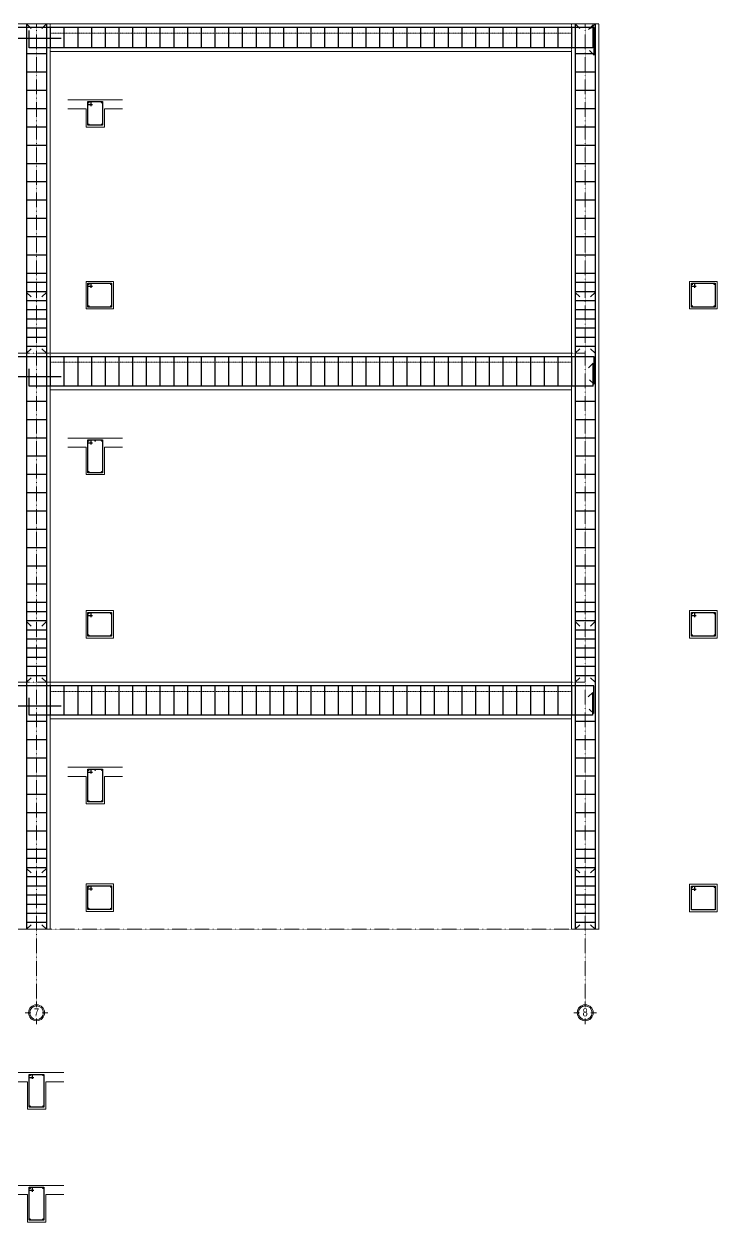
# Model space of a CAD drawing. Header units: millimetres. Extents: x 2451 to 189599, y 100744 to 200848.
# Drawn here: x 105796 to 113375, y 100744 to 113847 of the extents above; entities that cross this region are included whole.
import ezdxf
from ezdxf.enums import TextEntityAlignment as Align

# ---------------------------------------------------------------- set-up
doc = ezdxf.new("R2010")
doc.units = ezdxf.units.MM
doc.linetypes.add('ACAD_ISO03W100', pattern=[30, 12, -18])
doc.linetypes.add('ACAD_ISO10W100', pattern=[18, 12, -3, 0, -3])
for name, color, linetype, lineweight in [('NÉT KHUẤT KC', 4, 'Continuous', 9), ('NÉT THẤY KC', 7, 'Continuous', 20), ('NÉT ĐẬM Cốt thép - các nét cần nhấn mạnh', 1, 'Continuous', 30), ('TEN TRUC', 3, 'Continuous', 18), ('TEXT NHỎ KC Dim - Ghi chú', 3, 'Continuous', 18), ('TRUC', 24, 'Continuous', 0)]:
    doc.layers.add(name, color=color, linetype=linetype, lineweight=lineweight)
doc.layers.add('TAGS', color=60, linetype='Continuous')
doc.styles.add('VNI-HELVE-CONDENSEN', font='')
doc.styles.get('VNI-HELVE-CONDENSEN').set_extended_font_data('VNI-Helve-Condense')

# ---------------------------------------------------------------- blocks, each defined once
blk = doc.blocks.new('A$Ca5e4a220')
at = {"layer": 'NÉT ĐẬM Cốt thép - các nét cần nhấn mạnh'}
for p, q in [((51, 9900), (0, 9852)), ((51, 9900), (51, 0)), ((51, 0), (0, 48))]:
    blk.add_line(p, q, dxfattribs=at)
blk = doc.blocks.new('*U937')
at = {"layer": 'NÉT ĐẬM Cốt thép - các nét cần nhấn mạnh'}
blk.add_line((-110, 0), (110, 0), dxfattribs=at)
blk = doc.blocks.new('*U938')
at = {"layer": 'NÉT ĐẬM Cốt thép - các nét cần nhấn mạnh', "color": 0, "linetype": 'ByBlock', "lineweight": -2, "transparency": 16777216}
for p in [(0, 2200), (0, 2000), (0, 1800), (0, 1600), (0, 1400), (0, 1200), (0, 1000), (0, 800), (0, 600), (0, 400), (0, 200), (0, 0)]:
    blk.add_blockref('*U937', p, dxfattribs=at)
blk = doc.blocks.new('*U939')
at = {"layer": 'NÉT ĐẬM Cốt thép - các nét cần nhấn mạnh'}
blk.add_line((-110, 0), (110, 0), dxfattribs=at)
blk = doc.blocks.new('*U940')
at = {"layer": 'NÉT ĐẬM Cốt thép - các nét cần nhấn mạnh', "color": 0, "linetype": 'ByBlock', "lineweight": -2, "transparency": 16777216}
for p in [(0, 600), (0, 400), (0, 200), (0, 0)]:
    blk.add_blockref('*U939', p, dxfattribs=at)
blk = doc.blocks.new('*U943')
at = {"layer": 'NÉT ĐẬM Cốt thép - các nét cần nhấn mạnh'}
blk.add_line((-110, 0), (110, 0), dxfattribs=at)
blk = doc.blocks.new('*U944')
at = {"layer": 'NÉT ĐẬM Cốt thép - các nét cần nhấn mạnh', "color": 0, "linetype": 'ByBlock', "lineweight": -2, "transparency": 16777216}
for p in [(0, 3000), (0, 2800), (0, 2600), (0, 2400), (0, 2200), (0, 2000), (0, 1800), (0, 1600), (0, 1400), (0, 1200), (0, 1000), (0, 800), (0, 600), (0, 400), (0, 200), (0, 0)]:
    blk.add_blockref('*U943', p, dxfattribs=at)
blk = doc.blocks.new('*U945')
at = {"layer": 'NÉT ĐẬM Cốt thép - các nét cần nhấn mạnh'}
blk.add_line((-110, 0), (110, 0), dxfattribs=at)
blk = doc.blocks.new('*U946')
at = {"layer": 'NÉT ĐẬM Cốt thép - các nét cần nhấn mạnh', "color": 0, "linetype": 'ByBlock', "lineweight": -2, "transparency": 16777216}
for p in [(0, 600), (0, 400), (0, 200), (0, 0)]:
    blk.add_blockref('*U945', p, dxfattribs=at)
blk = doc.blocks.new('*U935')
at = {"layer": 'NÉT ĐẬM Cốt thép - các nét cần nhấn mạnh'}
blk.add_line((-110, 0), (110, 0), dxfattribs=at)
blk = doc.blocks.new('*U936')
at = {"layer": 'NÉT ĐẬM Cốt thép - các nét cần nhấn mạnh', "color": 0, "linetype": 'ByBlock', "lineweight": -2, "transparency": 16777216}
for p in [(0, 3200), (0, 3000), (0, 2800), (0, 2600), (0, 2400), (0, 2200), (0, 2000), (0, 1800), (0, 1600), (0, 1400), (0, 1200), (0, 1000), (0, 800), (0, 600), (0, 400), (0, 200), (0, 0)]:
    blk.add_blockref('*U935', p, dxfattribs=at)
blk = doc.blocks.new('*U941')
at = {"layer": 'NÉT ĐẬM Cốt thép - các nét cần nhấn mạnh'}
blk.add_line((-110, 0), (110, 0), dxfattribs=at)
blk = doc.blocks.new('*U942')
at = {"layer": 'NÉT ĐẬM Cốt thép - các nét cần nhấn mạnh', "color": 0, "linetype": 'ByBlock', "lineweight": -2, "transparency": 16777216}
for p in [(0, 600), (0, 400), (0, 200), (0, 0)]:
    blk.add_blockref('*U941', p, dxfattribs=at)
blk = doc.blocks.new('*U878')
at = {"layer": 'NÉT ĐẬM Cốt thép - các nét cần nhấn mạnh'}
blk.add_line((-110, 0), (110, 0), dxfattribs=at)
blk = doc.blocks.new('*U879')
at = {"layer": 'NÉT ĐẬM Cốt thép - các nét cần nhấn mạnh', "color": 0, "linetype": 'ByBlock', "lineweight": -2, "transparency": 16777216}
for p in [(0, 2200), (0, 2000), (0, 1800), (0, 1600), (0, 1400), (0, 1200), (0, 1000), (0, 800), (0, 600), (0, 400), (0, 200), (0, 0)]:
    blk.add_blockref('*U878', p, dxfattribs=at)
blk = doc.blocks.new('*U880')
at = {"layer": 'NÉT ĐẬM Cốt thép - các nét cần nhấn mạnh'}
blk.add_line((-110, 0), (110, 0), dxfattribs=at)
blk = doc.blocks.new('*U881')
at = {"layer": 'NÉT ĐẬM Cốt thép - các nét cần nhấn mạnh', "color": 0, "linetype": 'ByBlock', "lineweight": -2, "transparency": 16777216}
for p in [(0, 600), (0, 400), (0, 200), (0, 0)]:
    blk.add_blockref('*U880', p, dxfattribs=at)
blk = doc.blocks.new('*U884')
at = {"layer": 'NÉT ĐẬM Cốt thép - các nét cần nhấn mạnh'}
blk.add_line((-110, 0), (110, 0), dxfattribs=at)
blk = doc.blocks.new('*U885')
at = {"layer": 'NÉT ĐẬM Cốt thép - các nét cần nhấn mạnh', "color": 0, "linetype": 'ByBlock', "lineweight": -2, "transparency": 16777216}
for p in [(0, 3000), (0, 2800), (0, 2600), (0, 2400), (0, 2200), (0, 2000), (0, 1800), (0, 1600), (0, 1400), (0, 1200), (0, 1000), (0, 800), (0, 600), (0, 400), (0, 200), (0, 0)]:
    blk.add_blockref('*U884', p, dxfattribs=at)
blk = doc.blocks.new('*U886')
at = {"layer": 'NÉT ĐẬM Cốt thép - các nét cần nhấn mạnh'}
blk.add_line((-110, 0), (110, 0), dxfattribs=at)
blk = doc.blocks.new('*U887')
at = {"layer": 'NÉT ĐẬM Cốt thép - các nét cần nhấn mạnh', "color": 0, "linetype": 'ByBlock', "lineweight": -2, "transparency": 16777216}
for p in [(0, 600), (0, 400), (0, 200), (0, 0)]:
    blk.add_blockref('*U886', p, dxfattribs=at)
blk = doc.blocks.new('*U876')
at = {"layer": 'NÉT ĐẬM Cốt thép - các nét cần nhấn mạnh'}
blk.add_line((-110, 0), (110, 0), dxfattribs=at)
blk = doc.blocks.new('*U877')
at = {"layer": 'NÉT ĐẬM Cốt thép - các nét cần nhấn mạnh', "color": 0, "linetype": 'ByBlock', "lineweight": -2, "transparency": 16777216}
for p in [(0, 3200), (0, 3000), (0, 2800), (0, 2600), (0, 2400), (0, 2200), (0, 2000), (0, 1800), (0, 1600), (0, 1400), (0, 1200), (0, 1000), (0, 800), (0, 600), (0, 400), (0, 200), (0, 0)]:
    blk.add_blockref('*U876', p, dxfattribs=at)
blk = doc.blocks.new('*U882')
at = {"layer": 'NÉT ĐẬM Cốt thép - các nét cần nhấn mạnh'}
blk.add_line((-110, 0), (110, 0), dxfattribs=at)
blk = doc.blocks.new('*U883')
at = {"layer": 'NÉT ĐẬM Cốt thép - các nét cần nhấn mạnh', "color": 0, "linetype": 'ByBlock', "lineweight": -2, "transparency": 16777216}
for p in [(0, 600), (0, 400), (0, 200), (0, 0)]:
    blk.add_blockref('*U882', p, dxfattribs=at)
blk = doc.blocks.new('*U874')
at = {"layer": 'NÉT ĐẬM Cốt thép - các nét cần nhấn mạnh'}
blk.add_line((-110, 0), (210, 0), dxfattribs=at)
blk = doc.blocks.new('*U875')
at = {"layer": 'NÉT ĐẬM Cốt thép - các nét cần nhấn mạnh', "color": 0, "linetype": 'ByBlock', "lineweight": -2, "transparency": 16777216}
for p in [(0, 5700), (0, 5550), (0, 5400), (0, 5250), (0, 5100), (0, 4950), (0, 4800), (0, 4650), (0, 4500), (0, 4350), (0, 4200), (0, 4050), (0, 3900), (0, 3750), (0, 3600), (0, 3450), (0, 3300), (0, 3150), (0, 3000), (0, 2850), (0, 2700), (0, 2550), (0, 2400), (0, 2250), (0, 2100), (0, 1950), (0, 1800), (0, 1650), (0, 1500), (0, 1350), (0, 1200), (0, 1050), (0, 900), (0, 750), (0, 600), (0, 450), (0, 300), (0, 150), (0, 0)]:
    blk.add_blockref('*U874', p, dxfattribs=at)
blk = doc.blocks.new('*U931')
at = {"layer": 'NÉT ĐẬM Cốt thép - các nét cần nhấn mạnh'}
blk.add_line((-110, 0), (210, 0), dxfattribs=at)
blk = doc.blocks.new('*U932')
at = {"layer": 'NÉT ĐẬM Cốt thép - các nét cần nhấn mạnh', "color": 0, "linetype": 'ByBlock', "lineweight": -2, "transparency": 16777216}
for p in [(0, 5700), (0, 5550), (0, 5400), (0, 5250), (0, 5100), (0, 4950), (0, 4800), (0, 4650), (0, 4500), (0, 4350), (0, 4200), (0, 4050), (0, 3900), (0, 3750), (0, 3600), (0, 3450), (0, 3300), (0, 3150), (0, 3000), (0, 2850), (0, 2700), (0, 2550), (0, 2400), (0, 2250), (0, 2100), (0, 1950), (0, 1800), (0, 1650), (0, 1500), (0, 1350), (0, 1200), (0, 1050), (0, 900), (0, 750), (0, 600), (0, 450), (0, 300), (0, 150), (0, 0)]:
    blk.add_blockref('*U931', p, dxfattribs=at)
blk = doc.blocks.new('*U866')
at = {"layer": 'NÉT ĐẬM Cốt thép - các nét cần nhấn mạnh'}
blk.add_line((-110, 0), (110, 0), dxfattribs=at)
blk = doc.blocks.new('*U867')
at = {"layer": 'NÉT ĐẬM Cốt thép - các nét cần nhấn mạnh', "color": 0, "linetype": 'ByBlock', "lineweight": -2, "transparency": 16777216}
for p in [(0, 5700), (0, 5550), (0, 5400), (0, 5250), (0, 5100), (0, 4950), (0, 4800), (0, 4650), (0, 4500), (0, 4350), (0, 4200), (0, 4050), (0, 3900), (0, 3750), (0, 3600), (0, 3450), (0, 3300), (0, 3150), (0, 3000), (0, 2850), (0, 2700), (0, 2550), (0, 2400), (0, 2250), (0, 2100), (0, 1950), (0, 1800), (0, 1650), (0, 1500), (0, 1350), (0, 1200), (0, 1050), (0, 900), (0, 750), (0, 600), (0, 450), (0, 300), (0, 150), (0, 0)]:
    blk.add_blockref('*U866', p, dxfattribs=at)
blk = doc.blocks.new('A$C206177D3')
at = {"layer": 'TEN TRUC', "ltscale": 1000}
for p, q in [((-37, 240), (-37, 490)), ((-287, -10), (-537, -10)), ((-37, -510), (-37, -260)), ((463, -10), (213, -10))]:
    blk.add_line(p, q, dxfattribs=at)
blk.add_circle((-37, -10), 350, dxfattribs=at)
at = {"layer": 'TEN TRUC', "color": 254, "ltscale": 1000}
blk.add_circle((-37, -10), 300, dxfattribs=at)
blk = doc.blocks.new('A$C11ba0f39')
at = {"layer": 'NÉT ĐẬM Cốt thép - các nét cần nhấn mạnh'}
for p, q in [((0, 0), (0, 300)), ((12, 80), (12, 329)), ((12, 329), (63, 281)), ((0, 0), (51, 48))]:
    blk.add_line(p, q, dxfattribs=at)
blk = doc.blocks.new('A$C03b77541')
at = {"layer": 'NÉT ĐẬM Cốt thép - các nét cần nhấn mạnh'}
for p, q in [((0, 20), (0, 320)), ((12, 0), (12, 249)), ((12, 249), (63, 201)), ((0, 20), (51, 68))]:
    blk.add_line(p, q, dxfattribs=at)

msp = doc.modelspace()

# ---------------------------------------------------------------- linework, layer by layer
at = {"layer": 'NÉT KHUẤT KC', "linetype": 'ACAD_ISO03W100', "ltscale": 0.2}
for p, q in [((106083.7, 113847), (106083.7, 103947)), ((111783.7, 113747), (106083.7, 113747)), ((111783.7, 113847), (111783.7, 103947)), ((111783.7, 110147), (106083.7, 110147)), ((111783.7, 106547), (106083.7, 106547))]:
    msp.add_line(p, q, dxfattribs=at)
at = {"layer": 'NÉT THẤY KC'}
for p, q in [((78783.7, 113847), (112083.7, 113847)), ((112083.7, 113843.8), (112083.7, 103943.8)), ((106083.7, 113547), (106083.7, 110247)), ((106083.7, 113547), (111783.7, 113547)), ((111783.7, 113547), (111783.7, 103947)), ((106275.2, 113018.4), (106875.2, 113018.4)), ((106275.2, 112918.4), (106475.2, 112918.4)), ((106475.2, 112718.4), (106475.2, 112918.4)), ((106675.2, 112918.4), (106875.2, 112918.4)), ((106675.2, 112918.4), (106675.2, 112718.4)), ((106475.2, 112718.4), (106675.2, 112718.4)), ((106775.2, 111031.1), (106475.2, 111031.1)), ((113375.2, 111031.1), (113075.2, 111031.1)), ((106083.7, 110247), (111783.7, 110247)), ((106083.7, 109947), (106083.7, 106647)), ((106083.7, 109847), (111783.7, 109847)), ((106275.2, 109318.4), (106875.2, 109318.4)), ((106275.2, 109218.4), (106475.2, 109218.4)), ((106475.2, 108918.4), (106475.2, 109218.4)), ((106675.2, 109218.4), (106875.2, 109218.4)), ((106675.2, 109218.4), (106675.2, 108918.4)), ((106475.2, 108918.4), (106675.2, 108918.4)), ((106775.2, 107431.1), (106475.2, 107431.1)), ((113375.2, 107431.1), (113075.2, 107431.1)), ((106083.7, 106647), (111783.7, 106647)), ((106083.7, 106347), (106083.7, 103947)), ((106083.7, 106247), (111783.7, 106247)), ((106275.2, 105718.4), (106875.2, 105718.4)), ((106275.2, 105618.4), (106475.2, 105618.4)), ((106475.2, 105318.4), (106475.2, 105618.4)), ((106675.2, 105618.4), (106875.2, 105618.4)), ((106675.2, 105618.4), (106675.2, 105318.4)), ((106475.2, 105318.4), (106675.2, 105318.4)), ((106775.2, 104441.5), (106475.2, 104441.5)), ((113375.2, 104438.3), (113075.2, 104438.3)), ((105783.7, 103947), (106083.7, 103947)), ((111783.7, 103947), (112083.7, 103947)), ((105633.7, 102379.6), (106233.7, 102379.6)), ((105633.7, 102279.6), (105833.7, 102279.6)), ((105833.7, 101979.6), (105833.7, 102279.6)), ((106033.7, 102279.6), (106233.7, 102279.6)), ((106033.7, 102279.6), (106033.7, 101979.6)), ((105833.7, 101979.6), (106033.7, 101979.6)), ((105633.7, 101144.5), (106233.7, 101144.5)), ((105633.7, 101044.5), (105833.7, 101044.5)), ((105833.7, 100744.5), (105833.7, 101044.5)), ((106033.7, 101044.5), (106233.7, 101044.5)), ((106033.7, 101044.5), (106033.7, 100744.5)), ((105833.7, 100744.5), (106033.7, 100744.5))]:
    msp.add_line(p, q, dxfattribs=at)
for points in [[(106475.2, 111031.1), (106775.2, 111031.1), (106775.2, 110731.1), (106475.2, 110731.1)], [(113075.2, 111031.1), (113375.2, 111031.1), (113375.2, 110731.1), (113075.2, 110731.1)], [(106475.2, 107431.1), (106775.2, 107431.1), (106775.2, 107131.1), (106475.2, 107131.1)], [(113075.2, 107431.1), (113375.2, 107431.1), (113375.2, 107131.1), (113075.2, 107131.1)], [(106475.2, 104441.5), (106775.2, 104441.5), (106775.2, 104141.5), (106475.2, 104141.5)], [(113075.2, 104438.3), (113375.2, 104438.3), (113375.2, 104138.3), (113075.2, 104138.3)]]:
    msp.add_lwpolyline(points, close=True, dxfattribs=at)
at = {"layer": 'NÉT ĐẬM Cốt thép - các nét cần nhấn mạnh'}
for p, q in [((112031, 113807), (102837.7, 113807.3)), ((105852.8, 113587), (105852.8, 113775.9)), ((106203.7, 113687), (102663.7, 113687)), ((112018.4, 113587), (105852.8, 113587)), ((106495.2, 112965.3), (106545.5, 112965.3)), ((106528.3, 112998.4), (106528.3, 112948.1)), ((106528.3, 111011.1), (106528.3, 110960.7)), ((113128.3, 111011.1), (113128.3, 110960.7)), ((105823.7, 110910.5), (105874.5, 110862.3)), ((105823.7, 110910.5), (105874.5, 110862.3)), ((106043.7, 110910.5), (105992.9, 110862.3)), ((106043.7, 110910.5), (105992.9, 110862.3)), ((106495.2, 110977.9), (106545.5, 110977.9)), ((111823.7, 110910.5), (111874.5, 110862.3)), ((111823.7, 110910.5), (111874.5, 110862.3)), ((112043.7, 110910.5), (111992.9, 110862.3)), ((112043.7, 110910.5), (111992.9, 110862.3)), ((113095.2, 110977.9), (113145.5, 110977.9)), ((112031.5, 110207), (102837.7, 110207.3)), ((105823.7, 110247), (105874.5, 110295.2)), ((105823.7, 110247), (105874.5, 110295.2)), ((106043.7, 110247), (105992.9, 110295.2)), ((106043.7, 110247), (105992.9, 110295.2)), ((111823.7, 110247), (111874.5, 110295.2)), ((111823.7, 110247), (111874.5, 110295.2)), ((112043.7, 110247), (111992.9, 110295.2)), ((112043.7, 110247), (111992.9, 110295.2)), ((105852.8, 109887), (105852.8, 110075.9)), ((106203.7, 109987.2), (102770, 109987)), ((112020.7, 109887), (105852.8, 109887)), ((106528.3, 109298.4), (106528.3, 109248.1)), ((106495.2, 109265.3), (106545.5, 109265.3)), ((105823.7, 107310.5), (105874.5, 107262.3)), ((106043.7, 107310.5), (105992.9, 107262.3)), ((106495.2, 107377.9), (106545.5, 107377.9)), ((106528.3, 107411.1), (106528.3, 107360.7)), ((111823.7, 107310.5), (111874.5, 107262.3)), ((112043.7, 107310.5), (111992.9, 107262.3)), ((113095.2, 107377.9), (113145.5, 107377.9)), ((113128.3, 107411.1), (113128.3, 107360.7)), ((105823.7, 106647), (105874.5, 106695.2)), ((106043.7, 106647), (105992.9, 106695.2)), ((111823.7, 106647), (111874.5, 106695.2)), ((112043.7, 106647), (111992.9, 106695.2)), ((112027.7, 106607), (102837.7, 106607.3)), ((105852.8, 106287), (105852.8, 106475.9)), ((106203.7, 106387), (102663.7, 106387)), ((105823.7, 106387), (102984.3, 106387)), ((112014.7, 106287), (105852.8, 106287)), ((106495.2, 105665.3), (106545.5, 105665.3)), ((106528.3, 105698.4), (106528.3, 105648.1)), ((105823.7, 104610.5), (105874.5, 104562.3)), ((106043.7, 104610.5), (105992.9, 104562.3)), ((111823.7, 104610.5), (111874.5, 104562.3)), ((112043.7, 104610.5), (111992.9, 104562.3)), ((106495.2, 104388.3), (106545.5, 104388.3)), ((106528.3, 104421.5), (106528.3, 104371.1)), ((113095.2, 104385.1), (113145.5, 104385.1)), ((113128.3, 104418.3), (113128.3, 104367.9)), ((105823.7, 103947), (105874.5, 103995.2)), ((106043.7, 103947), (105992.9, 103995.2)), ((111823.7, 103947), (111874.5, 103995.2)), ((112043.7, 103947), (111992.9, 103995.2)), ((105886.9, 102359.6), (105886.9, 102309.2)), ((105853.7, 102326.4), (105904.1, 102326.4)), ((105853.7, 101091.3), (105904.1, 101091.3)), ((105886.9, 101124.5), (105886.9, 101074.1))]:
    msp.add_line(p, q, dxfattribs=at)
at = {"layer": 'NÉT ĐẬM Cốt thép - các nét cần nhấn mạnh', "const_width": 10}
for points in [[(106498.8, 112988.7, 1), (106508.8, 112988.7, 1)], [(106651.5, 112988.7, -1), (106641.5, 112988.7, -1)], [(106498.8, 112748.2, -1), (106508.8, 112748.2, -1)], [(106651.5, 112748.2, 1), (106641.5, 112748.2, 1)], [(106498.8, 111001.3, 1), (106508.8, 111001.3, 1)], [(106751.5, 111001.3, -1), (106741.5, 111001.3, -1)], [(113098.8, 111001.3, 1), (113108.8, 111001.3, 1)], [(113351.5, 111001.3, -1), (113341.5, 111001.3, -1)], [(106498.8, 110760.8, -1), (106508.8, 110760.8, -1)], [(106751.5, 110760.8, 1), (106741.5, 110760.8, 1)], [(113098.8, 110760.8, -1), (113108.8, 110760.8, -1)], [(113351.5, 110760.8, 1), (113341.5, 110760.8, 1)], [(106498.8, 109288.7, 1), (106508.8, 109288.7, 1)], [(106579.9, 109288.7, -1), (106569.9, 109288.7, -1)], [(106651.5, 109288.7, -1), (106641.5, 109288.7, -1)], [(106498.8, 108948.2, -1), (106508.8, 108948.2, -1)], [(106651.5, 108948.2, 1), (106641.5, 108948.2, 1)], [(106498.8, 107401.3, 1), (106508.8, 107401.3, 1)], [(106751.5, 107401.3, -1), (106741.5, 107401.3, -1)], [(113098.8, 107401.3, 1), (113108.8, 107401.3, 1)], [(113351.5, 107401.3, -1), (113341.5, 107401.3, -1)], [(106498.8, 107160.8, -1), (106508.8, 107160.8, -1)], [(106751.5, 107160.8, 1), (106741.5, 107160.8, 1)], [(113098.8, 107160.8, -1), (113108.8, 107160.8, -1)], [(113351.5, 107160.8, 1), (113341.5, 107160.8, 1)], [(106498.8, 105688.7, 1), (106508.8, 105688.7, 1)], [(106579.9, 105688.7, -1), (106569.9, 105688.7, -1)], [(106651.5, 105688.7, -1), (106641.5, 105688.7, -1)], [(106498.8, 105348.2, -1), (106508.8, 105348.2, -1)], [(106651.5, 105348.2, 1), (106641.5, 105348.2, 1)], [(106498.8, 104411.7, 1), (106508.8, 104411.7, 1)], [(106751.5, 104411.7, -1), (106741.5, 104411.7, -1)], [(113098.8, 104408.5, 1), (113108.8, 104408.5, 1)], [(113351.5, 104408.5, -1), (113341.5, 104408.5, -1)], [(106498.8, 104171.2, -1), (106508.8, 104171.2, -1)], [(106751.5, 104171.2, 1), (106741.5, 104171.2, 1)], [(105857.4, 102349.8, 1), (105867.4, 102349.8, 1)], [(106010, 102349.8, -1), (106000, 102349.8, -1)], [(105857.4, 102009.3, -1), (105867.4, 102009.3, -1)], [(106010, 102009.3, 1), (106000, 102009.3, 1)], [(105857.4, 101114.7, 1), (105867.4, 101114.7, 1)], [(106010, 101114.7, -1), (106000, 101114.7, -1)], [(105857.4, 100774.2, -1), (105867.4, 100774.2, -1)], [(106010, 100774.2, 1), (106000, 100774.2, 1)]]:
    msp.add_lwpolyline(points, format="xyb", close=True, dxfattribs=at)
at = {"layer": 'NÉT ĐẬM Cốt thép - các nét cần nhấn mạnh'}
for points in [[(106655.2, 112738.4), (106495.2, 112738.4), (106495.2, 112998.4), (106655.2, 112998.4)], [(106495.2, 111011.1), (106755.2, 111011.1), (106755.2, 110751.1), (106495.2, 110751.1)], [(113095.2, 111011.1), (113355.2, 111011.1), (113355.2, 110751.1), (113095.2, 110751.1)], [(106655.2, 108938.4), (106495.2, 108938.4), (106495.2, 109298.4), (106655.2, 109298.4)], [(106495.2, 107411.1), (106755.2, 107411.1), (106755.2, 107151.1), (106495.2, 107151.1)], [(113095.2, 107411.1), (113355.2, 107411.1), (113355.2, 107151.1), (113095.2, 107151.1)], [(106655.2, 105338.4), (106495.2, 105338.4), (106495.2, 105698.4), (106655.2, 105698.4)], [(106495.2, 104421.5), (106755.2, 104421.5), (106755.2, 104161.5), (106495.2, 104161.5)], [(113095.2, 104418.3), (113355.2, 104418.3), (113355.2, 104158.3), (113095.2, 104158.3)], [(106013.7, 101999.6), (105853.7, 101999.6), (105853.7, 102359.6), (106013.7, 102359.6)], [(106013.7, 100764.5), (105853.7, 100764.5), (105853.7, 101124.5), (106013.7, 101124.5)]]:
    msp.add_lwpolyline(points, close=True, dxfattribs=at)
at = {"layer": 'TRUC', "linetype": 'ACAD_ISO10W100', "ltscale": 0.2}
for p, q in [((78933.7, 110247), (111933.7, 110247)), ((78933.7, 106647), (111933.7, 106647)), ((78933.7, 103947), (111933.7, 103947))]:
    msp.add_line(p, q, dxfattribs=at)
for points in [[(105933.7, 113847), (105933.7, 103158.2)], [(105933.7, 113847), (105933.7, 103158.2)], [(111933.7, 113847), (111933.7, 103158.2)]]:
    msp.add_lwpolyline(points, dxfattribs=at)

# ---------------------------------------------------------------- block references
at = {"layer": 'NÉT THẤY KC', "xscale": -1}
for p in [(105874.5, 103947), (111874.5, 103947)]:
    msp.add_blockref('A$Ca5e4a220', p, dxfattribs=at)
at = {"layer": 'NÉT THẤY KC'}
for p in [(105992.9, 103947), (111992.9, 103947)]:
    msp.add_blockref('A$Ca5e4a220', p, dxfattribs=at)
at = {"layer": 'NÉT ĐẬM Cốt thép - các nét cần nhấn mạnh', "xscale": -1, "rotation": 90}
for name, p in [('*U867', (111783.7, 113697.2)), ('*U932', (111783.7, 110097)), ('*U875', (111783.7, 106497))]:
    msp.add_blockref(name, p, dxfattribs=at)
at = {"layer": 'NÉT ĐẬM Cốt thép - các nét cần nhấn mạnh'}
for name, p in [('*U936', (105933.7, 110322.6)), ('*U877', (111933.7, 110322.6)), ('*U942', (105933.7, 110422.6)), ('*U883', (111933.7, 110422.6)), ('*U944', (105933.7, 106722.6)), ('*U885', (111933.7, 106722.6)), ('*U946', (105933.7, 106822.6)), ('*U887', (111933.7, 106822.6)), ('*U938', (105933.7, 104022.6)), ('*U879', (111933.7, 104022.6)), ('*U940', (105933.7, 104122.6)), ('*U881', (111933.7, 104122.6))]:
    msp.add_blockref(name, p, dxfattribs=at)
at = {"layer": 'TAGS', "ltscale": 1000}
ref = msp.add_blockref('A$C206177D3', (105942.9, 103035.6), dxfattribs=dict(at, xscale=0.25, yscale=0.25, zscale=0.25))
ref.add_attrib('A', '7', dxfattribs={"color": 7, "ltscale": 1000, "height": 87.5, "style": 'VNI-HELVE-CONDENSEN'}).set_placement((105933.3, 102994.2), align=Align.CENTER)
ref = msp.add_blockref('A$C206177D3', (111942.9, 103035.6), dxfattribs=dict(at, xscale=0.25, yscale=0.25, zscale=0.25))
ref.add_attrib('A', '8', dxfattribs={"color": 7, "ltscale": 1000, "height": 87.5, "style": 'VNI-HELVE-CONDENSEN'}).set_placement((111933.3, 102994.2), align=Align.CENTER)
at = {"layer": 'TEXT NHỎ KC Dim - Ghi chú', "xscale": -1, "rotation": 359.9999999999926}
msp.add_blockref('A$C11ba0f39', (112031, 113507), dxfattribs=at)
at = {"layer": 'TEXT NHỎ KC Dim - Ghi chú', "xscale": -1}
for p in [(112031.5, 109887), (112027.7, 106287)]:
    msp.add_blockref('A$C03b77541', p, dxfattribs=at)

doc.saveas('drawing.dxf')
